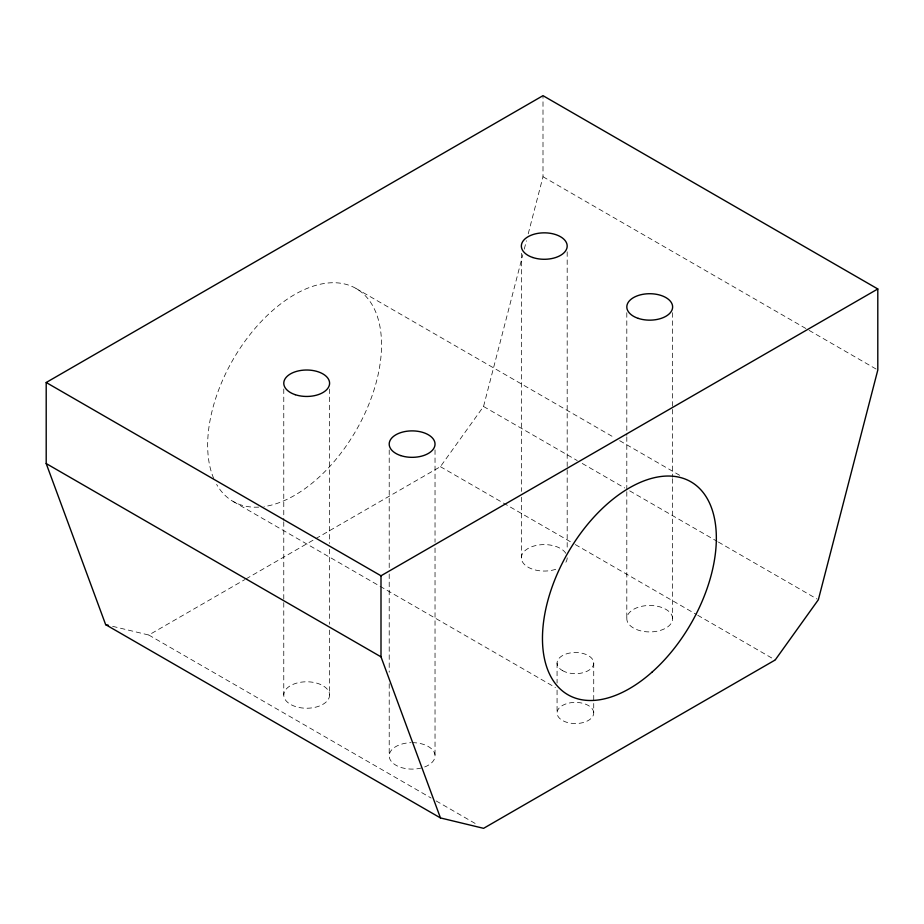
<?xml version="1.0" encoding="UTF-8"?>
<svg xmlns="http://www.w3.org/2000/svg" width="924" height="924" viewBox="0 0 924 924"><rect width="100%" height="100%" fill="white"/><g stroke="black" fill="none" stroke-linecap="round" stroke-linejoin="round"><path stroke-width="0.69" stroke-dasharray="4.62 3.46" d="M315.789 538.623L440.401 466.678L483.541 406.479L522.822 254.701M524.266 249.133L526.426 240.783M528.228 233.818L543 176.738L543 95.669M112.612 626.322L148.799 635.031L244.756 579.637M246.003 578.909L314.541 539.339M543 176.738L807.842 329.637M809.089 330.365L877.8 370.027M356.075 288.496L614.668 437.791M619.669 440.679L680.884 476.022M483.541 406.479L577.234 460.568M582.236 463.455L624.705 487.976M629.706 490.863L717.151 541.348M718.398 542.065L817.093 599.052M440.401 466.678L574.07 543.855M575.317 544.571L696.5 614.529M697.747 615.257L775.201 659.979M233.125 501.455L555.428 687.537M148.799 635.031L431.127 798.036M436.128 800.923L477.35 824.716M672.626 312.705L672.626 407.969M672.626 409.413L672.626 477.258M672.626 478.701L672.626 618.71A22.915 13.225 0 0 1 638.265 630.156A22.915 13.225 0 0 1 638.265 607.253A22.915 13.225 0 0 1 672.626 618.71M626.807 312.705L626.807 435.4M626.807 436.844L626.807 490.24M626.807 491.683L626.807 618.71M593.728 663.086L593.728 712.97A18.33 10.58 0 0 1 566.239 722.141A18.33 10.58 0 0 1 566.239 703.811A18.33 10.58 0 0 1 593.728 712.97M567.186 251.836L567.186 468.341M567.186 469.785L567.186 549.168M557.068 663.086L557.068 683.044M557.068 690.17L557.068 712.97M521.367 253.28L521.367 491.429M521.367 497.204L521.367 557.83M435.031 449.884L435.031 542.261M435.031 548.036L435.031 755.878M389.212 449.884L389.212 568.237M389.212 574.012L389.212 672.164M389.212 683.714L389.212 755.878M329.591 389.004L329.591 543.451M329.591 549.226L329.591 624.278M329.591 630.053L329.591 695.01A22.915 13.225 0 0 1 295.23 706.467A22.915 13.225 0 0 1 295.23 683.552A22.915 13.225 0 0 1 329.591 695.01M283.772 389.004L283.772 520.362M283.772 521.806L283.772 601.189M283.772 602.633L283.772 695.01M213.744 478.551A122.95 70.986 -60 0 1 283.252 301.986A122.95 70.986 -60 0 1 380.965 356.583A122.95 70.986 -60 0 1 263.975 506.606M258.72 507.126A122.95 70.986 -60 0 1 216.632 484.395M412.116 742.653A22.915 13.225 0 0 1 432.155 762.3A22.915 13.225 0 0 1 392.688 762.889A22.915 13.225 0 0 1 410.926 742.677M567.186 557.83A22.915 13.225 0 0 1 565.038 563.421M555.74 569.288A22.915 13.225 0 0 1 523.804 563.767A22.915 13.225 0 0 1 535.204 545.68A22.915 13.225 0 0 1 565.811 553.314M562.439 670.57A18.33 10.58 0 0 0 593.104 665.834A18.33 10.58 0 0 0 570.651 652.875A18.33 10.58 0 0 0 562.439 670.57"/><path stroke-width="1.39" d="M46.2 382.501L543 95.669L877.8 288.969L877.8 370.027L818.341 599.768L775.201 659.979L483.599 828.331L440.459 817.936L105.659 624.647L46.2 463.559L46.2 382.501L381 575.791L877.8 288.969M105.659 624.647L108.443 625.317M46.2 463.559L381 656.849L440.459 817.936M381 575.791L381 656.849M651.905 672.245A122.95 70.986 -60 0 0 690.875 481.785A122.95 70.986 -60 0 0 545.426 610.764A122.95 70.986 -60 0 0 651.905 672.245M400.669 455.567A22.915 13.225 0 0 0 435.031 444.109A22.915 13.225 0 0 0 400.669 432.651A22.915 13.225 0 0 0 400.669 455.567M638.265 318.387A22.915 13.225 0 0 0 672.626 306.93A22.915 13.225 0 0 0 638.265 295.484A22.915 13.225 0 0 0 638.265 318.387M532.825 257.519A22.915 13.225 0 0 0 567.186 246.061A22.915 13.225 0 0 0 532.825 234.604A22.915 13.225 0 0 0 532.825 257.519M295.23 394.687A22.915 13.225 0 0 0 329.591 383.241A22.915 13.225 0 0 0 295.23 371.783A22.915 13.225 0 0 0 295.23 394.687"/></g></svg>
